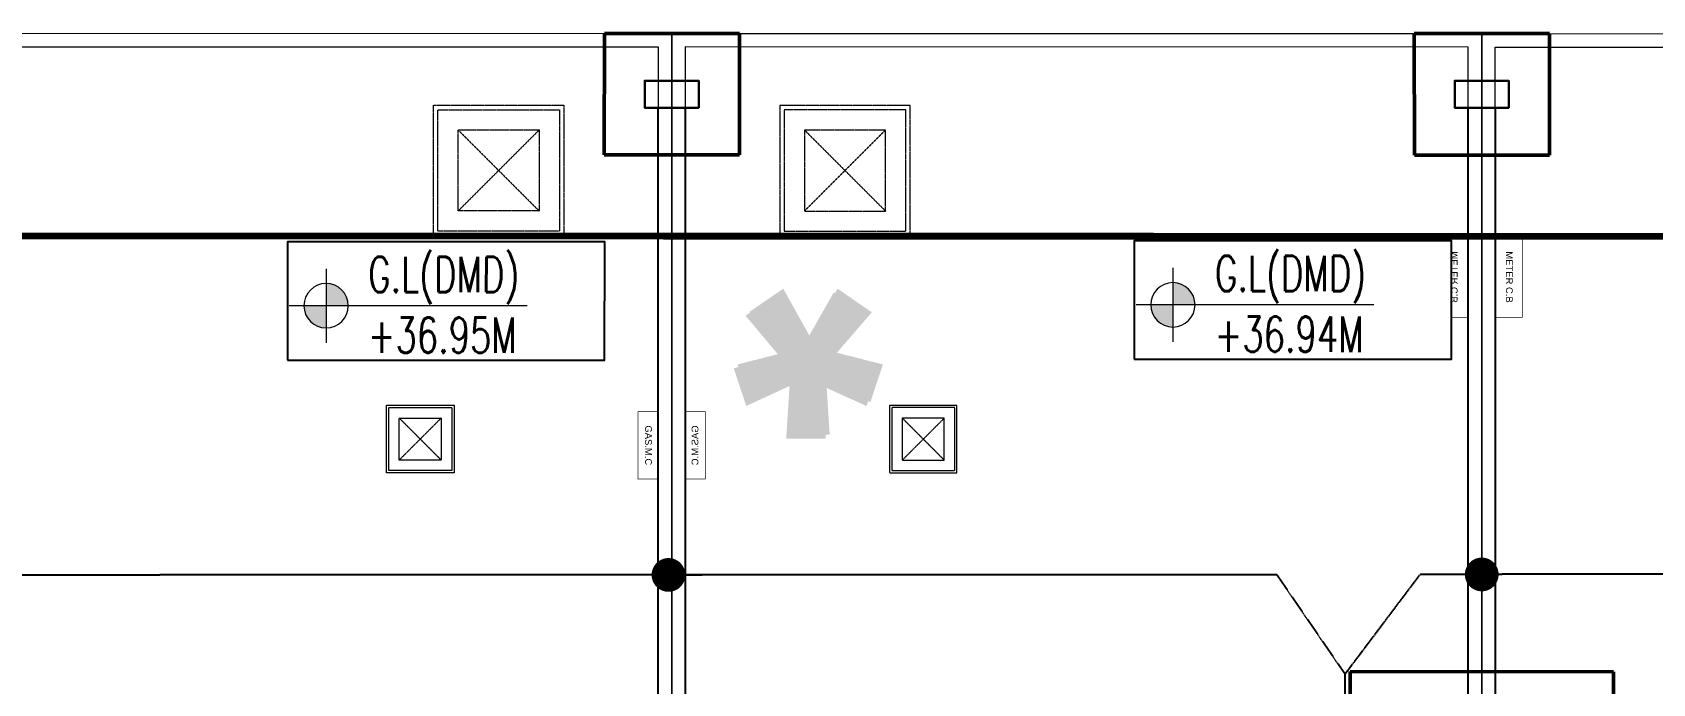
# Model space of a CAD drawing. Header units: centimetres. Extents: x -6122352 to 7132207, y -1694241 to 1947892.
# Drawn here: x 163390 to 175391, y -89292 to -84471 of the extents above; entities that cross this region are included whole.
import ezdxf
from ezdxf.enums import TextEntityAlignment as Align

# ---------------------------------------------------------------- set-up
doc = ezdxf.new("R2010")
doc.units = ezdxf.units.CM
doc.header["$MEASUREMENT"] = 0
for name, pattern in [('2. HG-ST XR COL 3A (5V 7V 9V 11V - GF (4M & 5D-E)$0$HIDDEN', [0.375, 0.25, -0.125]), ('23585-XR-AR-END-SETTING OUT PLAN$0$HIDDEN', [0.375, 0.25, -0.125]), ('DASHED2', [0.375, 0.25, -0.125]), ('XR-AR-END-SETTING OUT PLAN$0$23261-XR-AR-SI-GF$0$HIDDEN', [0.375, 0.25, -0.125])]:
    doc.linetypes.add(name, pattern=pattern)
doc.layers.add('08-Compound Wall-4', color=7, linetype='Continuous', lineweight=25, true_color=0xff4405)
for name, color, linetype in [('23585-XR-AR-BOUNDARY WALLS AND SETBACKS$0$setback', 7, 'XR-AR-END-SETTING OUT PLAN$0$23261-XR-AR-SI-GF$0$HIDDEN'), ('23585-XR-AR-MID-ANNO-GF$0$945-4P-1-101-GROUND FLOOR PLAN$0$XR-MIDDLE-GROUND FLOOR PLAN$0$XR-MIDDLE-GROUND FLOOR PLAN$0$-LPG-CABINET', 6, 'Continuous'), ('@MI-REF LAYER', 7, 'Continuous'), ('B_TH_8', 7, 'Continuous'), ('XR-AR-MID-SETTING OUT FOR MASTER$0$23585-XR-AR-MID-GROUND FLOOR$0$GS-HATCH-FLOOR TILE', 251, 'Continuous'), ('XREF1$0$S-LEVELS', 2, 'Continuous'), ('XREF1$0$TYPICAL NEW PROFILE', 3, 'Continuous')]:
    doc.layers.add(name, color=color, linetype=linetype)
for name, color, linetype, lineweight in [('23585-XR-AR-DAMAC PLOT LIMITS$0$1-Mid units', 41, 'Continuous', 5), ('23585-XR-AR-END-SETTING OUT PLAN$0$A-FLOR-UNDR', 8, '23585-XR-AR-END-SETTING OUT PLAN$0$HIDDEN', 5), ('23585-XR-AR-MID-ANNO-GF$0$945-4P-1-101-GROUND FLOOR PLAN$0$XR-MIDDLE-GROUND FLOOR PLAN$0$XR-MIDDLE-GROUND FLOOR PLAN$0$-DR-RW', 6, 'Continuous', 5), ('23585-XR-AR-MID-ANNO-GF$0$945-4P-1-101-GROUND FLOOR PLAN$0$XR-MIDDLE-GROUND FLOOR PLAN$0$XR-MIDDLE-GROUND FLOOR PLAN$0$S-ANNO-TXT', 3, 'Continuous', 25), ('@ Foundations', 4, 'DASHED2', 50), ('A-ANNO-TEXT', 3, 'Continuous', 25), ('XR-AR-MID-SETTING OUT FOR MASTER$0$23585-XR-AR-MID-GROUND FLOOR$0$A-FLOR-PATT', 8, 'Continuous', 5), ('XR-AR-MID-SETTING OUT FOR MASTER$0$23585-XR-AR-MID-GROUND FLOOR$0$S-COLS', 51, 'Continuous', 40), ('XREF1$0$36-TAGLVL', 23, 'Continuous', 9)]:
    doc.layers.add(name, color=color, linetype=linetype, lineweight=lineweight)
doc.styles.add('23585-XR-AR-MALDIVE-1$0$Arial', font='arialbd.ttf')
doc.styles.add('23585-XR-AR-MID-ANNO-GF$0$SDC-TEXT', font='arial.ttf')
doc.styles.add('Arial', font='arialbd.ttf')
doc.styles.add('XREF1$0$DLT_TEXT', font='romans.shx', dxfattribs={"width": 0.7})

# ---------------------------------------------------------------- blocks, each defined once
blk = doc.blocks.new('23585-XR-AR-BOUNDARY WALLS AND SETBACKS')
at = {"layer": '23585-XR-AR-BOUNDARY WALLS AND SETBACKS$0$setback', "ltscale": 40, "const_width": 0.05}
blk.add_lwpolyline([(496603.4076911526, 2768971.812311382), (496589.0303414653, 2768984.985861099), (496584.8756448581, 2768980.451546177), (496580.8222491085, 2768976.027750814), (496576.7688491076, 2768971.603950815), (496572.7154491082, 2768967.180150814), (496568.6620491074, 2768962.756350815), (496564.6084013822, 2768958.332698731), (496560.5550491072, 2768953.908950815), (496556.501649108, 2768949.485150816), (496552.4482491076, 2768945.061350815), (496548.2917628816, 2768940.525058872), (496562.6692411395, 2768927.351702746), (496566.825369577, 2768931.887763219), (496570.8788474204, 2768936.311448177), (496574.9324515896, 2768940.735252725), (496578.9858017811, 2768945.158998367), (496583.0392017807, 2768949.582798366), (496587.0926017799, 2768954.006598367), (496591.1460017811, 2768958.430398366), (496595.1994017801, 2768962.854198367), (496599.2528474218, 2768967.277848177)], close=True, dxfattribs=at)
blk = doc.blocks.new('A$C9d9485f6')
at = {"layer": 'A-ANNO-TEXT', "rotation": 312.4881850805905}
blk.add_blockref('23585-XR-AR-BOUNDARY WALLS AND SETBACKS', (-2377088.534775567, -1504219.252137818), dxfattribs=at)
blk = doc.blocks.new('23585-XR-AR-DAMAC PLOT LIMITS')
at = {"layer": '23585-XR-AR-DAMAC PLOT LIMITS$0$1-Mid units', "color": 251, "true_color": 0x636466}
for points in [[(496589.3044999996, 2768951.979900001), (496571.6095000003, 2768968.193499999), (496575.6628999999, 2768972.6173), (496593.3579000002, 2768956.4037)], [(496585.2511, 2768947.5561), (496567.5560999997, 2768963.7697), (496571.6095000003, 2768968.193499999), (496589.3044999996, 2768951.979900001)], [(496581.1977000004, 2768943.132300001), (496563.5025000004, 2768959.346100001), (496567.5560999997, 2768963.7697), (496585.2511, 2768947.5561)]]:
    blk.add_lwpolyline(points, close=True, dxfattribs=at)
blk = doc.blocks.new('A$Cf093b529')
at = {"layer": 'A-ANNO-TEXT'}
blk.add_blockref('23585-XR-AR-DAMAC PLOT LIMITS', (-495391.9901121984, -2768603.441896566), dxfattribs=at)
blk = doc.blocks.new('A$Ceb9e94c1')
at = {"color": 1, "true_color": 0xeb0000, "const_width": 0.002999999999999999, "elevation": -6.17216293373952e-09}
blk.add_lwpolyline([(57.15008996985853, 0.0001124751288443804), (51.1500851358287, 7.498310878872871e-05), (45.15008030319586, 3.749225288629532e-05), (39.15007546870038, 2.328306436538696e-10), (33.15008298167959, 0.000245081027969718), (27.15007814904675, 0.0002075911033898592), (21.15007331501693, 0.0001700981520116329), (15.15006848284975, 0.0001326084602624178), (9.150063649285585, 9.511574171483517e-05), (0.0001499662175774574, 7.631350308656693e-05), (-4.656612873077393e-10, 24.00009564729407), (9.150196255650371, 24.00010210438631), (15.150053629186, 24.00000447989441), (21.15005846368149, 24.00004197331145), (27.15006329584867, 24.0000794630032), (33.15006812987849, 24.00011695548892), (39.15007296251133, 24.00015444681048), (45.15007779700682, 24.00019193906337), (51.15021774265915, 24.0000819703564), (57.15007511759177, 23.99998434912413), (66.30226173065603, 24.00018696463667), (66.30269426945597, 0.0001552847679704428)], close=True, dxfattribs=at)
blk = doc.blocks.new('_Dot')
at = {"color": 0, "linetype": 'ByBlock', "lineweight": -2}
blk.add_line((-0.5, 0), (-1, 0), dxfattribs=at)
at = {"color": 0, "linetype": 'ByBlock', "const_width": 0.5}
blk.add_lwpolyline([(-0.25, 0, 1), (0.25, 0, 1)], format="xyb", close=True, dxfattribs=at)
blk = doc.blocks.new('XREF1$0$LVL  ATTR')
at = {"color": 7}
blk.add_wipeout([(-0.33727806633866564, 0.38352486299273547), (1.8973092599409713, 0.38352486299273547), (1.8973092599409713, -0.45047952129880775), (-0.33727806633866564, -0.4504795212988073)], dxfattribs=at)
at = {"layer": 'XREF1$0$36-TAGLVL', "extrusion": (-4.888139810645865e-07, 1.406522031717416e-17, 0.9999999999998805)}
h = blk.add_hatch(color=252, dxfattribs=at)
h.paths.add_polyline_path([(-0.06536514837319736, 0.1562500046566129, 0.4142135623730951), (-0.2216151483731973, 4.656612873077392e-09), (-0.06536514837319736, 4.656612873077392e-09)])
h.paths.add_polyline_path([(0.09088485162680264, 4.656612873077392e-09), (-0.06536514837319736, 4.656612873077392e-09), (-0.06536514837319736, -0.1562499953433871, 0.4142135623730951)])
at = {"layer": 'XREF1$0$36-TAGLVL', "extrusion": (-4.888139810645865e-07, 1.406522031717408e-17, 0.9999999999998805)}
for p, q in [((-0.06536515014719235, -0.2604166821887048), (-0.06536515014719235, 0.2604166511446238)), ((1.351057254982072, -1.396983861923218e-08, 5.262988010916589e-07), (-0.3253053234689158, -1.396983861923218e-08, -1.018362459642307e-07))]:
    blk.add_line(p, q, dxfattribs=at)
blk.add_circle((-0.06536514830387681, -4.494034574497252e-25, 3.195139836529895e-08), 0.15625, dxfattribs=at)
at = {"layer": 'XREF1$0$S-LEVELS', "color": 1}
blk.add_lwpolyline([(-0.3372780663386656, 0.3835248629927364), (1.897309259940972, 0.3835248629927364), (1.897309259940972, -0.4504795212988069), (-0.3372780663386656, -0.4504795212988069)], close=True, dxfattribs=at)
at = {"layer": 'XREF1$0$TYPICAL NEW PROFILE', "color": 3, "style": 'XREF1$0$DLT_TEXT', "width": 0.7}
for tag, p in [('+0.00M', (0.2413431143818681, 0.067100426539497, -0.0001437184612911057)), ('S.S.L', (0.2413431143818681, -0.3452672204089993, -0.0001437184612911057))]:
    blk.add_attdef(tag, p, '', height=0.2500000000000001, dxfattribs=at)
blk = doc.blocks.new('A$Cc8c38916')
at = {"color": 1, "true_color": 0xeb0000, "const_width": 0.003, "elevation": -6.17216293373952e-09}
blk.add_lwpolyline([(57.15008997090627, 1.311392617411911), (51.15008513635257, 1.311355125159025), (45.15008030406898, 1.311317634303123), (39.15007546951529, 1.311280142050236), (33.15008298226167, 1.311525223311037), (27.15007814980345, 1.311487732920796), (21.15007331589004, 1.311450240667909), (15.15006848296616, 1.311412750277668), (9.150063649402, 1.311375257559121), (0.0001499663339927793, 1.311356455553323), (0, 25.31137578934431), (9.150196256290656, 25.31138224620372), (15.1500536299427, 25.31128462171182), (21.15005846385611, 25.31132211489603), (27.15006329672178, 25.31135960528627), (33.15006813075161, 25.31139709753916), (39.15007296251133, 25.31143458886072), (45.15007779706502, 25.31147208111361), (51.1502177438233, 25.31136211240664), (57.15007511846488, 25.31126449117437), (66.30226173094707, 25.31146710645407), (66.30269427038729, 1.311435427051038)], close=True, dxfattribs=at)
blk = doc.blocks.new('XR-AR-MID-SETTING OUT FOR MASTER$0$23585-XR-AR-MID-GROUND FLOOR$0$945-4P-1-101-GROUND FLOOR PLAN$0$XR-MIDDLE-CAR PARK HATCH')
at = {"layer": 'XR-AR-MID-SETTING OUT FOR MASTER$0$23585-XR-AR-MID-GROUND FLOOR$0$A-FLOR-PATT'}
blk.add_lwpolyline([(9250.002853021142, 100.0129149327577), (9249.99679574091, 5500.000000009181), (15050.00005108526, 5502.664669244065), (15050.00005108526, 100.450321876061)], close=True, dxfattribs=at)
blk = doc.blocks.new('XR-AR-MID-SETTING OUT FOR MASTER$0$23585-XR-AR-MID-GROUND FLOOR$0$A$C08698786')
at = {"layer": 'XR-AR-MID-SETTING OUT FOR MASTER$0$23585-XR-AR-MID-GROUND FLOOR$0$S-COLS', "color": 252, "lineweight": 30}
for points in [[(-200.1009931564331, 549.9997375011444), (199.8990068435669, 549.9997372627258), (199.8990068435669, 349.999737739563), (-200.1009931564331, 349.9997375011444)], [(5799.899006843567, 549.9997372627258), (6199.899006605148, 549.9997370243073), (6199.899006843567, 349.9997375011444), (5799.899006843567, 349.9997372627258)]]:
    blk.add_lwpolyline(points, close=True, dxfattribs=at)
blk = doc.blocks.new('23585-XR-AR-END-SETTING OUT PLAN$0$MH-800')
at = {"ltscale": 5}
for p, q in [((-294.2866479934596, -650.7456844130211), (305.7133520064239, -50.74568441302017)), ((-294.2866479934596, -50.74568441302108), (305.7133520064239, -650.7456844130202))]:
    blk.add_line(p, q, dxfattribs=at)
for points in [[(-476.9225677270265, 131.8902353205449), (-476.9225677270265, -833.381604146587), (488.3492717399907, -833.381604146588), (488.3492717399907, 131.8902353205449)], [(-444.2866479934597, 99.25431558697892), (-444.2866479934596, -800.7456844130211), (455.7133520064239, -800.7456844130202), (455.7133520064241, 99.2543155869771)], [(-294.2866479934596, -50.74568441302108), (-294.2866479934596, -650.7456844130211), (305.7133520064239, -650.7456844130202), (305.7133520064239, -50.74568441302017)]]:
    blk.add_lwpolyline(points, close=True, dxfattribs=at)
blk = doc.blocks.new('XR-AR-MID-SETTING OUT FOR MASTER')
at = {"layer": '23585-XR-AR-MID-ANNO-GF$0$945-4P-1-101-GROUND FLOOR PLAN$0$XR-MIDDLE-GROUND FLOOR PLAN$0$XR-MIDDLE-GROUND FLOOR PLAN$0$-DR-RW', "ltscale": 100, "const_width": 5}
blk.add_lwpolyline([(5900.05176121055, 1500.450321767838), (5700.05176121055, 1500.450321767838), (5700.05176121055, 2100.450321767838), (5900.05176121055, 2100.450321767838)], close=True, dxfattribs=at)
at = {"layer": '23585-XR-AR-MID-ANNO-GF$0$945-4P-1-101-GROUND FLOOR PLAN$0$XR-MIDDLE-GROUND FLOOR PLAN$0$XR-MIDDLE-GROUND FLOOR PLAN$0$-LPG-CABINET', "ltscale": 100, "const_width": 5}
blk.add_lwpolyline([(250.0585004000168, 3300.452212361579), (250.0585004000168, 2800.452212361579), (100.0585004000168, 2800.452212361579), (100.0585004000168, 3300.452212361579)], close=True, dxfattribs=at)
at = {"layer": '08-Compound Wall-4', "ltscale": 100}
blk.add_blockref('XR-AR-MID-SETTING OUT FOR MASTER$0$23585-XR-AR-MID-GROUND FLOOR$0$945-4P-1-101-GROUND FLOOR PLAN$0$XR-MIDDLE-CAR PARK HATCH', (-9150.000085264444, 0.1875896453857422), dxfattribs=at)
at = {"layer": '23585-XR-AR-END-SETTING OUT PLAN$0$A-FLOR-UNDR', "color": 8, "ltscale": 100, "xscale": -0.5182770836547854, "yscale": 0.5182770836547854, "zscale": 0.5182770836547854, "rotation": 270.0000009865863}
blk.add_blockref('23585-XR-AR-END-SETTING OUT PLAN$0$MH-800', (2044.600959901667, 3001.106258045715, -0.002995261741824737), dxfattribs=at)
at = {"layer": '23585-XR-AR-END-SETTING OUT PLAN$0$A-FLOR-UNDR', "color": 8, "ltscale": 100, "xscale": -1, "rotation": 270.0000009865863}
blk.add_blockref('23585-XR-AR-END-SETTING OUT PLAN$0$MH-800', (1633.529236924, 1009.498782204852), dxfattribs=at)
at = {"layer": 'XR-AR-MID-SETTING OUT FOR MASTER$0$23585-XR-AR-MID-GROUND FLOOR$0$GS-HATCH-FLOOR TILE', "color": 8}
blk.add_blockref('XR-AR-MID-SETTING OUT FOR MASTER$0$23585-XR-AR-MID-GROUND FLOOR$0$A$C08698786', (-1.490116119384766e-07, 0), dxfattribs=at)
at = {"layer": '23585-XR-AR-MID-ANNO-GF$0$945-4P-1-101-GROUND FLOOR PLAN$0$XR-MIDDLE-GROUND FLOOR PLAN$0$XR-MIDDLE-GROUND FLOOR PLAN$0$S-ANNO-TXT', "color": 3, "style": '23585-XR-AR-MID-ANNO-GF$0$SDC-TEXT'}
for s, p in [('GAS.M.C', (172.1149954927678, 3050.039734449925)), ('METER C.B', (5795.544322382313, 1802.866097628541))]:
    blk.add_text(s, height=50, rotation=90, dxfattribs=at).set_placement(p, align=Align.MIDDLE)
blk = doc.blocks.new('MID UNIT')
at = {"xscale": 0.001, "yscale": 0.001, "zscale": 0.001}
blk.add_blockref('XR-AR-MID-SETTING OUT FOR MASTER', (0, 0), dxfattribs=at)
blk = doc.blocks.new('TH_8')
at = {"xscale": -1}
blk.add_blockref('MID UNIT', (495826.3053798467, 2769197.479078153), dxfattribs=at)
for p in [(495814.305379842, 2769197.479078153), (495826.3053798378, 2769197.479078153)]:
    blk.add_blockref('MID UNIT', p)
at = {"insert": (495825.3053798196, 2769200.479078146), "char_height": 2, "attachment_point": 2, "style": 'Arial'}
blk.add_mtext('\\pxqc;*', dxfattribs=at)
blk = doc.blocks.new('A$Ca7ad59d2')
at = {"insert": (30.62198784045177, 2.621866757515818), "char_height": 2, "attachment_point": 2, "style": '23585-XR-AR-MALDIVE-1$0$Arial'}
blk.add_mtext('\\pxqc;*', dxfattribs=at)
at = {"layer": 'B_TH_8', "xscale": 1.000018136216304, "yscale": 1.000018136216304, "zscale": 1.000018136216304}
blk.add_blockref('TH_8', (-495803.6470986201, -2769248.051850634), dxfattribs=at)
blk = doc.blocks.new('A$C4abd1289')
at = {"layer": '08-Compound Wall-4', "ltscale": 100}
for points in [[(0, 0), (200.0021820068359, 4.76837158203125e-07), (199.8981691896915, -4950.000262379646), (-0.1040131151676178, -4950.000261902809)], [(5999.999999701977, 4.76837158203125e-07), (6200.002182662487, -4.76837158203125e-07), (6199.898169249296, -4950.000262379646), (5999.895986706018, -4950.000261902809)]]:
    blk.add_lwpolyline(points, close=True, dxfattribs=at)
blk = doc.blocks.new('A$Cac0110ba')
at = {"rotation": 227.5015136760979}
blk.add_blockref('A$Ca7ad59d2', (28.54929658252513, 57.49132066033781), dxfattribs=at)
at = {"layer": '@ Foundations', "linetype": 'DASHED2', "ltscale": 25, "elevation": -5.795124248494133e-09}
for points in [[(11.96437964396318, 38.57759506907314), (11.28826146124629, 37.83970241248608), (10.62444003060227, 38.44743693666533), (11.30055821355199, 39.18532959371805)], [(7.234325556259137, 33.41537303989753), (7.910443738976028, 34.1532656964846), (7.247133836324792, 34.76155848521739), (6.571015653607901, 34.02366582863033)]]:
    blk.add_lwpolyline(points, close=True, dxfattribs=at)
at = {"layer": '@ Foundations', "linetype": 'DASHED2', "ltscale": 25}
blk.add_lwpolyline([(15.10551255749306, 36.34271647967398), (16.98561527853599, 34.62001111917198), (15.66825235605938, 33.18228550907224), (13.78814963501645, 34.90499086957425)], close=True, dxfattribs=at)
at = {"color": 10, "xscale": 0.001000007223668515, "yscale": 0.001000007223668515, "zscale": 0.001000007223668515, "rotation": 227.5015136760979}
blk.add_blockref('A$C4abd1289', (15.08520960871829, 35.17375256447122), dxfattribs=at)

msp = doc.modelspace()

# ---------------------------------------------------------------- block references
at = {"color": 94, "linetype": '2. HG-ST XR COL 3A (5V 7V 9V 11V - GF (4M & 5D-E)$0$HIDDEN', "xscale": 1000, "yscale": 1000, "zscale": 1000, "rotation": 312.4883110972302}
msp.add_blockref('A$Cac0110ba', (138098.2151797014, -102612.8341626052), dxfattribs=at)

# ---------------------------------------------------------------- next in the draw order: linework, layer by layer
at = {"layer": '@MI-REF LAYER', "linetype": 'DASHED2', "extrusion": (-1.092212975383845e-12, -6.924064919936373e-09, 1)}
for points, elevation in [([(144100.4428693858, -88487.97024224253), (172606.0911161072, -88485.13509535148), (173112.01514626, -89221.78636776972)], 20.83457458909205), ([(192125.5464581878, -88454.7215553656), (173668.100802791, -88484.47100100119), (173112.01514626, -89221.78636776972)], 20.83457458909205), ([(173112.0151462599, -89221.78636776972), (173113.0504792658, -90877.47538067221)], 20.83456312499496)]:
    msp.add_lwpolyline(points, dxfattribs=dict(at, elevation=elevation))

# ---------------------------------------------------------------- next in the draw order: block references
at = {"layer": '@MI-REF LAYER', "xscale": 1000, "yscale": 1000, "zscale": 1000}
msp.add_blockref('A$C9d9485f6', (-23958.95045533385, 48155.57226163784), dxfattribs=at)
at = {"layer": '@MI-REF LAYER', "color": 10, "xscale": 1000.000000000001, "yscale": 1000.000000000001, "zscale": 1000.000000000001, "rotation": 179.9898026784156}
msp.add_blockref('A$Ceb9e94c1', (201276.2283228724, -84483.75690863615, 6.172162933739522e-06), dxfattribs=at)
at = {"layer": '@MI-REF LAYER', "extrusion": (-1.092212975385116e-12, -6.924064919936372e-09, 1), "xscale": 250, "yscale": 250, "zscale": 250, "rotation": 180.035837105553}
msp.add_blockref('_Dot', (168101.3345774821, -88487.95271035383, 20.83457966473119), dxfattribs=at)
at = {"layer": '@MI-REF LAYER', "extrusion": (-1.092212975385116e-12, -6.924064919936374e-09, 1), "xscale": -250.0000000000001, "yscale": 250.0000000000001, "zscale": 250.0000000000001, "rotation": 180.0358190852663}
msp.add_blockref('_Dot', (174125.5508246423, -88484.3659227369, 10.4176044825211), dxfattribs=at)

# ---------------------------------------------------------------- next in the draw order: block references
at = {"layer": '@MI-REF LAYER', "color": 7}
ref = msp.add_blockref('XREF1$0$LVL  ATTR', (165633.5813706948, -86494.32343786779, 1.060300815526142e-09), dxfattribs=dict(at, xscale=-1051.480567989675, yscale=1051.480567989676, zscale=1051.480567989675, rotation=179.9901606883963))
ref.add_attrib('S.S.L', 'G.L(DMD)', (165876.6449061387, -86394.19354632364, -0.1511171682492995), dxfattribs={"layer": 'XREF1$0$TYPICAL NEW PROFILE', "color": 3, "height": 262.8701419974187, "rotation": 359.9901639822657, "style": 'XREF1$0$DLT_TEXT', "width": 0.7})
ref.add_attrib('+0.00M', '+36.95M', (165874.3422390844, -86843.52814880513, -0.1511171682492995), dxfattribs={"layer": 'XREF1$0$TYPICAL NEW PROFILE', "color": 3, "height": 262.8701419974187, "rotation": 359.9901639822657, "style": 'XREF1$0$DLT_TEXT', "width": 0.7})
ref = msp.add_blockref('XREF1$0$LVL  ATTR', (171906.529510201, -86487.76300358736, 0.1511171693096003), dxfattribs=dict(at, xscale=-1051.480567989676, yscale=1051.480567989676, zscale=1051.480567989675, rotation=179.9901606838449))
ref.add_attrib('S.S.L', 'G.L(DMD)', (172149.5930453015, -86387.63311235773), dxfattribs={"layer": 'XREF1$0$TYPICAL NEW PROFILE', "color": 3, "height": 262.8701419974187, "rotation": 359.9901639772631, "style": 'XREF1$0$DLT_TEXT', "width": 0.7})
ref.add_attrib('+0.00M', '+36.94M', (172147.2903782472, -86836.96771483921), dxfattribs={"layer": 'XREF1$0$TYPICAL NEW PROFILE', "color": 3, "height": 262.8701419974187, "rotation": 359.9901639772631, "style": 'XREF1$0$DLT_TEXT', "width": 0.7})

# ---------------------------------------------------------------- next in the draw order: block references
at = {"layer": '@MI-REF LAYER', "xscale": 1000, "yscale": 1000, "zscale": 1000, "rotation": 312.4882903633292}
msp.add_blockref('A$Cf093b529', (-891608.7329339073, 539022.7201118186), dxfattribs=at)
at = {"layer": '@MI-REF LAYER', "color": 10, "xscale": 1000, "yscale": 1000, "zscale": 1000, "rotation": 179.9898026791866}
msp.add_blockref('A$Cc8c38916', (201276.5723185714, -83172.47680699904, 6.172162933739522e-06), dxfattribs=at)

doc.saveas('drawing.dxf')
